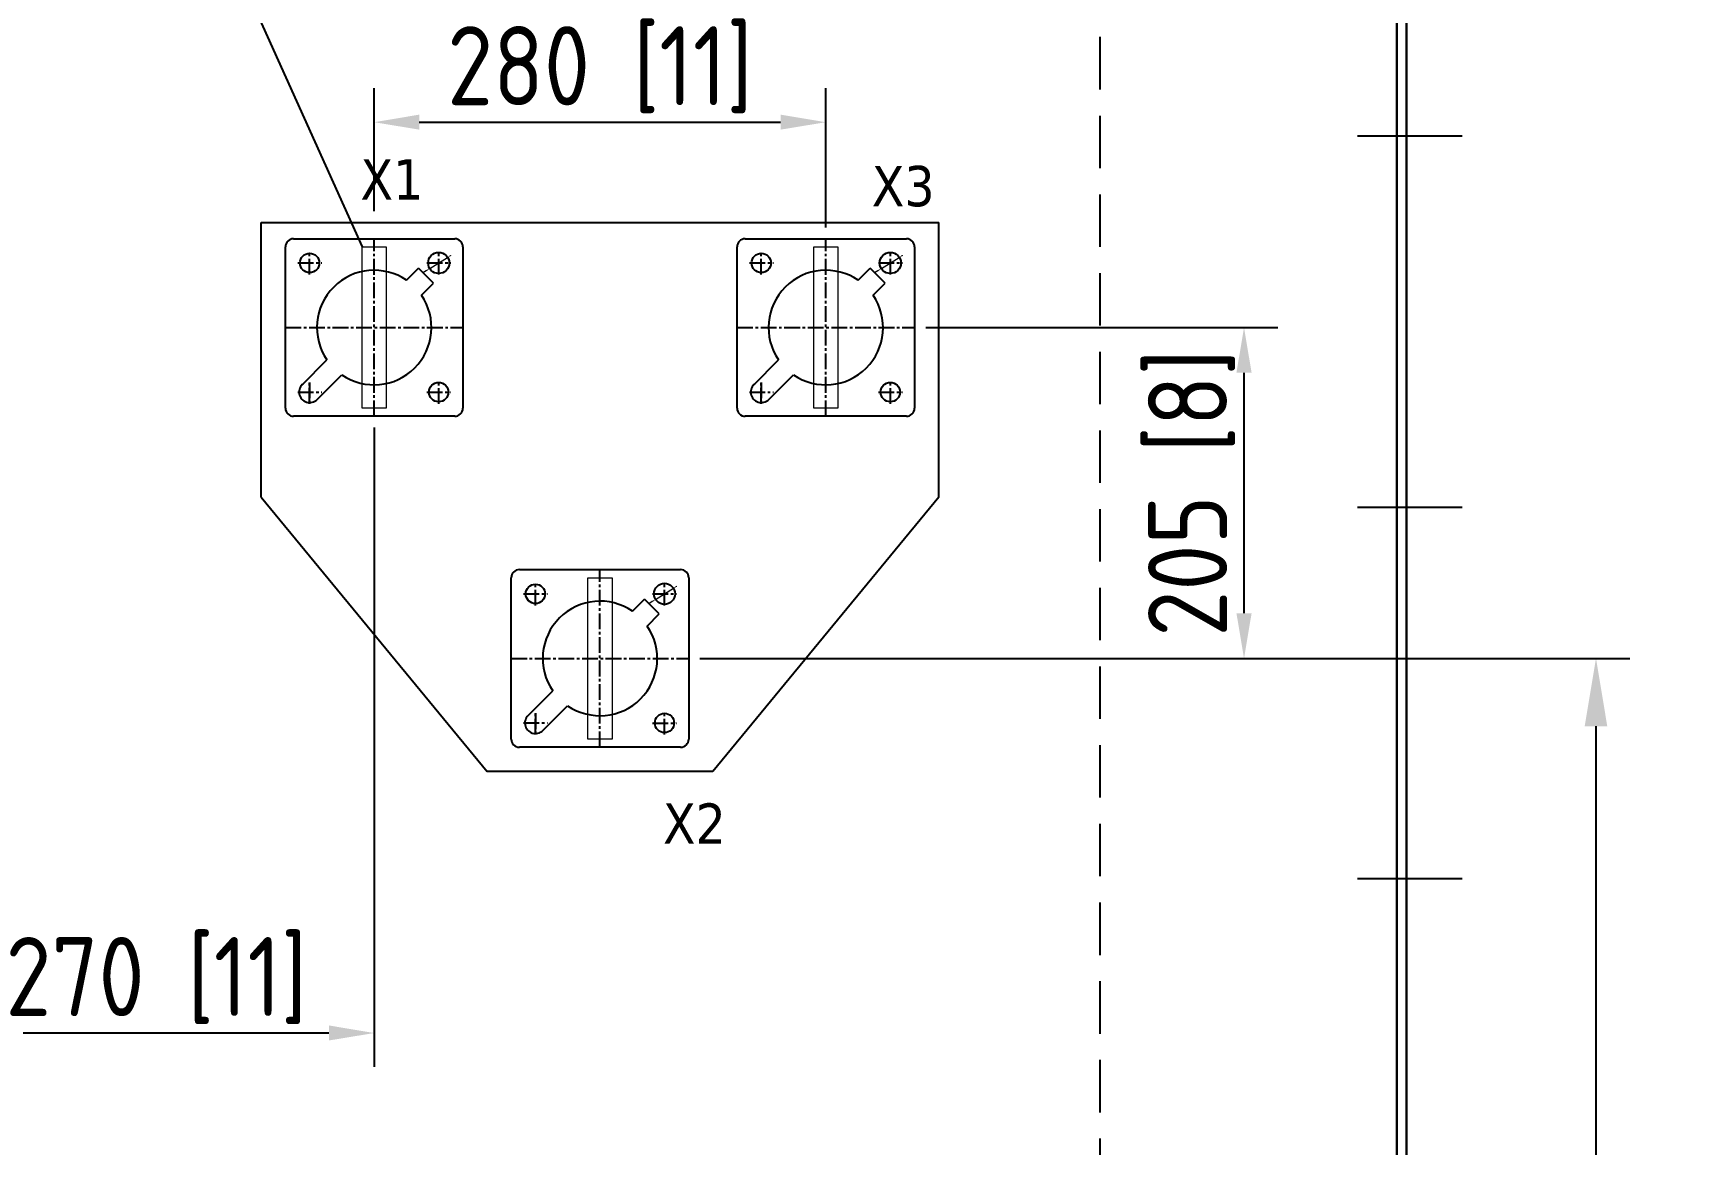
# Model space of a CAD drawing. Header units: inches. Extents: x 198356 to 209798, y -190593 to -183267.
# Drawn here: x 200895 to 201928, y -185214 to -184525 of the extents above; entities that cross this region are included whole.
import ezdxf

# ---------------------------------------------------------------- set-up
doc = ezdxf.new("R2010")
doc.units = ezdxf.units.IN
doc.header["$LTSCALE"] = 13
for name, pattern in [('CENTER', [50.8, 31.75, -6.35, 6.35, -6.35]), ('CENTER2', [1.125, 0.75, -0.125, 0.125, -0.125]), ('CENTERX2', [101.6, 63.5, -12.7, 12.7, -12.7]), ('DASHED', [0.75, 0.5, -0.25])]:
    doc.linetypes.add(name, pattern=pattern)
doc.layers.get('0').update_dxf_attribs({"color": 1, "linetype": 'CENTER'})
for name, color, linetype in [('1', 4, 'Continuous'), ('4虚线层', 6, 'DASHED'), ('7标注层', 4, 'Continuous'), ('中心线', 1, 'CENTER2'), ('粗实线', 4, 'Continuous')]:
    doc.layers.add(name, color=color, linetype=linetype)
for name, color, linetype, lineweight in [('1粗实线', 4, 'Continuous', 50), ('2细实线', 3, 'Continuous', 20), ('尺寸层', 7, 'Continuous', 15), ('标注、文本', 3, 'Continuous', 25)]:
    doc.layers.add(name, color=color, linetype=linetype, lineweight=lineweight)
doc.styles.get("Standard").update_dxf_attribs({"font": 'gbenor.shx', "bigfont": 'gbcbig.shx'})
doc.styles.add('Tahoma$001', font='tahoma.ttf', dxfattribs={"height": 2.159784})
doc.dimstyles.new('英寸 1-10', dxfattribs={"dimscale": 14, "dimtxt": 3.5, "dimasz": 2, "dimexe": 1.5, "dimexo": 0.5, "dimgap": 0.5, "dimtad": 1, "dimtoh": 1, "dimdec": 0, "dimdsep": 46, "dimtxsty": 'Standard', "dimcen": 2.5, "dimclrd": 3, "dimclre": 3, "dimclrt": 3, "dimadec": 0, "dimazin": 2, "dimtfac": 1, "dimtdec": 0, "dimtmove": 0, "dimatfit": 2, "dimfxl": 1, "dimarcsym": 0})

# ---------------------------------------------------------------- blocks, each defined once
blk = doc.blocks.new('*U71')
at = {"layer": '1', "color": 1, "linetype": 'CENTERX2', "lineweight": -3, "ltscale": 0.1}
blk.add_line((32.5, 0), (-32.5, 0), dxfattribs=at)
blk = doc.blocks.new('*D78')
at = {"layer": '2细实线', "color": 3, "linetype": 'ByBlock', "lineweight": -2}
for p, q in [((201587.8, -184912.3), (201884.3, -184912.3)), ((201863.3, -184954.3), (201863.3, -185990.8)), ((201752.8, -186032.8), (201884.3, -186032.8))]:
    blk.add_line(p, q, dxfattribs=at)
at = {"layer": '2细实线', "color": 3, "linetype": 'ByBlock'}
for points in [[(201856.3, -184954.3), (201870.3, -184954.3), (201863.3, -184912.3)], [(201856.3, -185990.8), (201870.3, -185990.8), (201863.3, -186032.8)]]:
    blk.add_solid(points, dxfattribs=at)
at = {"layer": 'Defpoints', "color": 0, "linetype": 'ByBlock'}
for p in [(201580.8, -184912.3), (201745.8, -186032.8), (201863.3, -186032.8)]:
    blk.add_point(p, dxfattribs=at)
at = {"layer": '2细实线', "color": 3, "linetype": 'ByBlock', "insert": (201818, -185472.6), "char_height": 73.5, "attachment_point": 5, "rotation": 90}
blk.add_mtext('1121 [44]', dxfattribs=at)
blk = doc.blocks.new('*D132')
at = {"layer": '2细实线', "color": 3, "linetype": 'ByBlock', "lineweight": -2}
for p, q in [((201105.8, -184769.3), (201105.8, -185165.4)), ((200835.8, -185136.7), (200835.8, -185165.4)), ((201077.8, -185144.4), (200863.8, -185144.4))]:
    blk.add_line(p, q, dxfattribs=at)
at = {"layer": '2细实线', "color": 3, "linetype": 'ByBlock'}
for points in [[(200863.8, -185139.7), (200863.8, -185149), (200835.8, -185144.4)], [(201077.8, -185139.7), (201077.8, -185149), (201105.8, -185144.4)]]:
    blk.add_solid(points, dxfattribs=at)
at = {"layer": 'Defpoints', "color": 0, "linetype": 'ByBlock'}
for p in [(201105.8, -184762.3), (200835.8, -185129.7), (200835.8, -185144.4)]:
    blk.add_point(p, dxfattribs=at)
at = {"layer": '2细实线', "color": 3, "linetype": 'ByBlock', "insert": (200970.8, -185111.9), "char_height": 49, "attachment_point": 5}
blk.add_mtext('270 [11]', dxfattribs=at)
blk = doc.blocks.new('*D133')
at = {"layer": '2细实线', "color": 3, "linetype": 'ByBlock', "lineweight": -2}
for p, q in [((201447.8, -184707.3), (201666.1, -184707.3)), ((201645.1, -184884.3), (201645.1, -184735.3)), ((201307.8, -184912.3), (201666.1, -184912.3))]:
    blk.add_line(p, q, dxfattribs=at)
at = {"layer": '2细实线', "color": 3, "linetype": 'ByBlock'}
for points in [[(201640.4, -184735.3), (201649.8, -184735.3), (201645.1, -184707.3)], [(201640.4, -184884.3), (201649.8, -184884.3), (201645.1, -184912.3)]]:
    blk.add_solid(points, dxfattribs=at)
at = {"layer": 'Defpoints', "color": 0, "linetype": 'ByBlock'}
for p in [(201440.8, -184707.3), (201645.1, -184707.3), (201300.8, -184912.3)]:
    blk.add_point(p, dxfattribs=at)
at = {"layer": '2细实线', "color": 3, "linetype": 'ByBlock', "insert": (201612.6, -184809.8), "char_height": 49, "attachment_point": 5, "rotation": 90}
blk.add_mtext('205 [8]', dxfattribs=at)
blk = doc.blocks.new('*D134')
at = {"layer": '2细实线', "color": 3, "linetype": 'ByBlock', "lineweight": -2}
for p, q in [((201105.8, -184635.3), (201105.8, -184559.1)), ((201385.8, -184645.3), (201385.8, -184559.1)), ((201133.8, -184580.1), (201357.8, -184580.1))]:
    blk.add_line(p, q, dxfattribs=at)
at = {"layer": '2细实线', "color": 3, "linetype": 'ByBlock'}
for points in [[(201133.8, -184575.4), (201133.8, -184584.7), (201105.8, -184580.1)], [(201357.8, -184575.4), (201357.8, -184584.7), (201385.8, -184580.1)]]:
    blk.add_solid(points, dxfattribs=at)
at = {"layer": 'Defpoints', "color": 0, "linetype": 'ByBlock'}
for p in [(201385.8, -184580.1), (201105.8, -184642.3), (201385.8, -184652.3)]:
    blk.add_point(p, dxfattribs=at)
at = {"layer": '2细实线', "color": 3, "linetype": 'ByBlock', "insert": (201245.8, -184547.6), "char_height": 49, "attachment_point": 5}
blk.add_mtext('280 [11]', dxfattribs=at)

msp = doc.modelspace()

# ---------------------------------------------------------------- hatches: boundary and pattern name
at = {"layer": '尺寸层', "lineweight": 50}
for points in [[(201153.289, -184662.169), (201153.729, -184662.877), (201151.386, -184663.844)], [(201433.289, -184662.169), (201433.729, -184662.877), (201431.386, -184663.844)], [(201137.929, -184671.727), (201138.369, -184672.435), (201140.272, -184670.76)], [(201417.929, -184671.727), (201418.369, -184672.435), (201420.272, -184670.76)], [(201293.289, -184867.169), (201293.729, -184867.877), (201291.386, -184868.844)], [(201277.929, -184876.727), (201278.369, -184877.435), (201280.272, -184875.76)]]:
    msp.add_hatch(color=256, dxfattribs=at).paths.add_polyline_path(points, flags=0)

# ---------------------------------------------------------------- linework, layer by layer
at = {"color": 4, "linetype": 'ByBlock'}
for p, q in [((201035.829, -184642.302), (201455.829, -184642.302)), ((201035.829, -184812.302), (201035.829, -184642.302)), ((201455.829, -184812.302), (201455.829, -184642.302)), ((201035.829, -184812.302), (201175.829, -184982.302)), ((201455.829, -184812.302), (201315.829, -184982.302)), ((201315.829, -184982.302), (201175.829, -184982.302))]:
    msp.add_line(p, q, dxfattribs=at)
at = {"layer": '2细实线'}
for points in [[(201098.329, -184657.302), (201113.329, -184657.302), (201113.329, -184757.302), (201098.329, -184757.302)], [(201378.329, -184657.302), (201393.329, -184657.302), (201393.329, -184757.302), (201378.329, -184757.302)], [(201238.329, -184862.302), (201253.329, -184862.302), (201253.329, -184962.302), (201238.329, -184962.302)]]:
    msp.add_lwpolyline(points, close=True, dxfattribs=at)
at = {"layer": '4虚线层', "ltscale": 5}
msp.add_line((201555.829, -185924.802), (201555.829, -184223.802), dxfattribs=at)
at = {"layer": '7标注层', "color": 3, "linetype": 'ByBlock'}
msp.add_lwpolyline([(200788.651, -183970.744), (201098.329, -184657.302)], dxfattribs=at)
at = {"layer": '中心线'}
for p, q in [((201105.829, -184762.302), (201105.829, -184652.302)), ((201385.829, -184762.302), (201385.829, -184652.302)), ((201058.43, -184667.321), (201073.319, -184667.321)), ((201065.829, -184674.532), (201065.829, -184660.072)), ((201138.43, -184667.321), (201153.319, -184667.321)), ((201145.829, -184674.532), (201145.829, -184660.072)), ((201338.43, -184667.321), (201353.319, -184667.321)), ((201345.829, -184674.532), (201345.829, -184660.072)), ((201418.43, -184667.321), (201433.319, -184667.321)), ((201425.829, -184674.532), (201425.829, -184660.072)), ((201050.829, -184707.302), (201160.829, -184707.302)), ((201330.829, -184707.302), (201440.829, -184707.302)), ((201065.829, -184754.513), (201065.829, -184740.053)), ((201145.829, -184754.532), (201145.829, -184740.072)), ((201345.829, -184754.513), (201345.829, -184740.053)), ((201425.829, -184754.532), (201425.829, -184740.072)), ((201058.43, -184747.302), (201073.319, -184747.302)), ((201065.829, -184741.302), (201065.829, -184753.302)), ((201138.43, -184747.321), (201153.319, -184747.321)), ((201338.43, -184747.302), (201353.319, -184747.302)), ((201345.829, -184741.302), (201345.829, -184753.302)), ((201418.43, -184747.321), (201433.319, -184747.321)), ((201245.829, -184967.302), (201245.829, -184857.302)), ((201198.43, -184872.321), (201213.319, -184872.321)), ((201205.829, -184879.532), (201205.829, -184865.072)), ((201278.43, -184872.321), (201293.319, -184872.321)), ((201285.829, -184879.532), (201285.829, -184865.072)), ((201190.829, -184912.302), (201300.829, -184912.302)), ((201205.829, -184959.513), (201205.829, -184945.053)), ((201205.829, -184946.302), (201205.829, -184958.302)), ((201285.829, -184959.532), (201285.829, -184945.072)), ((201198.43, -184952.302), (201213.319, -184952.302)), ((201278.43, -184952.321), (201293.319, -184952.321))]:
    msp.add_line(p, q, dxfattribs=at)
at = {"layer": '尺寸层'}
for p, q in [((201140.272, -184670.76), (201151.386, -184663.844)), ((201420.272, -184670.76), (201431.386, -184663.844)), ((201138.149, -184672.081), (201136.026, -184673.402)), ((201418.149, -184672.081), (201416.026, -184673.402)), ((201280.272, -184875.76), (201291.386, -184868.844)), ((201278.149, -184877.081), (201276.026, -184878.402))]:
    msp.add_line(p, q, dxfattribs=at)
at = {"layer": '标注、文本', "color": 4, "lineweight": 30}
for p, q in [((201745.829, -186032.802), (201745.829, -184031.807)), ((201739.829, -185924.802), (201739.829, -184067.807))]:
    msp.add_line(p, q, dxfattribs=at)
at = {"layer": '粗实线'}
for p, q in [((201050.829, -184757.302), (201050.829, -184657.302)), ((201055.829, -184652.302), (201155.829, -184652.302)), ((201160.829, -184657.302), (201160.829, -184757.302)), ((201330.829, -184757.302), (201330.829, -184657.302)), ((201335.829, -184652.302), (201435.829, -184652.302)), ((201440.829, -184657.302), (201440.829, -184757.302)), ((201125.947, -184678.053), (201133.411, -184670.59)), ((201142.595, -184679.774), (201133.411, -184670.589)), ((201405.947, -184678.053), (201413.411, -184670.59)), ((201422.595, -184679.774), (201413.411, -184670.589)), ((201135.128, -184687.256), (201142.603, -184679.782)), ((201415.128, -184687.256), (201422.603, -184679.782)), ((201061.279, -184742.705), (201076.575, -184727.413)), ((201341.279, -184742.705), (201356.575, -184727.413)), ((201070.47, -184751.899), (201085.776, -184736.596)), ((201350.47, -184751.899), (201365.776, -184736.596)), ((201155.829, -184762.302), (201055.829, -184762.302)), ((201435.829, -184762.302), (201335.829, -184762.302)), ((201190.829, -184962.302), (201190.829, -184862.302)), ((201195.829, -184857.302), (201295.829, -184857.302)), ((201300.829, -184862.302), (201300.829, -184962.302)), ((201265.947, -184883.053), (201273.411, -184875.59)), ((201282.595, -184884.774), (201273.411, -184875.589)), ((201275.128, -184892.256), (201282.603, -184884.782)), ((201201.279, -184947.705), (201216.575, -184932.413)), ((201210.47, -184956.899), (201225.776, -184941.596)), ((201295.829, -184967.302), (201195.829, -184967.302))]:
    msp.add_line(p, q, dxfattribs=at)
for centre, radius in [((201065.829, -184667.302), 6), ((201145.829, -184667.302), 6.545), ((201345.829, -184667.302), 6), ((201425.829, -184667.302), 6.545), ((201145.829, -184747.302), 6), ((201425.829, -184747.302), 6), ((201205.829, -184872.302), 6), ((201285.829, -184872.302), 6.545), ((201285.829, -184952.302), 6)]:
    msp.add_circle(centre, radius, dxfattribs=at)
for centre, radius, start, end in [((201055.829, -184657.302), 5, 90, 180), ((201155.829, -184657.302), 5, 0, 90), ((201335.829, -184657.302), 5, 90, 180), ((201435.829, -184657.302), 5, 0, 90), ((201105.829, -184707.302), 35.5, 55.479892, 214.506696), ((201385.829, -184707.302), 35.5, 55.479892, 214.506696), ((201105.829, -184707.302), 35.5, 235.607302, 34.379287), ((201385.829, -184707.302), 35.5, 235.607302, 34.379287), ((201065.829, -184747.302), 6.532, 126.938401, 315.275646), ((201345.829, -184747.302), 6.532, 126.938401, 315.275646), ((201055.829, -184757.302), 5, 180, 270), ((201155.829, -184757.302), 5, 270, 0), ((201335.829, -184757.302), 5, 180, 270), ((201435.829, -184757.302), 5, 270, 0), ((201195.829, -184862.302), 5, 90, 180), ((201295.829, -184862.302), 5, 0, 90), ((201245.829, -184912.302), 35.5, 55.479892, 214.506696), ((201245.829, -184912.302), 35.5, 235.607302, 34.379287), ((201205.829, -184952.302), 6.532, 126.938401, 315.275646), ((201195.829, -184962.302), 5, 180, 270), ((201295.829, -184962.302), 5, 270, 0)]:
    msp.add_arc(centre, radius, start, end, dxfattribs=at)

# ---------------------------------------------------------------- block references
at = {"layer": '1粗实线', "color": 0, "linetype": 'ByBlock', "lineweight": -2}
for p in [(201747.91, -184588.807), (201747.91, -184818.807), (201747.91, -185048.807)]:
    msp.add_blockref('*U71', p, dxfattribs=at)

# ---------------------------------------------------------------- texts
at = {"layer": '标注、文本', "style": 'Tahoma$001'}
for s, p in [('X1', (201097.334, -184628.017)), ('X3', (201414.314, -184632.159)), ('X2', (201284.869, -185027.135))]:
    msp.add_text(s, height=25, dxfattribs=at).set_placement(p)

# ---------------------------------------------------------------- dimensions: what is measured, and where the dimension line sits
at = {"layer": '2细实线', "linetype": 'ByBlock'}
dim = msp.add_linear_dim(base=(201385.829, -184580.074), p1=(201105.829, -184642.302), p2=(201385.829, -184652.302), dimstyle='英寸 1-10', dxfattribs=at)
dim.commit()
dim.dimension.update_dxf_attribs({"geometry": '*D134', "text_midpoint": (201245.829, -184547.553)})
dim = msp.add_linear_dim(base=(201645.103, -184707.302), p1=(201300.829, -184912.302), p2=(201440.829, -184707.302), angle=90, dimstyle='英寸 1-10', dxfattribs=at)
dim.commit()
dim.dimension.update_dxf_attribs({"geometry": '*D133', "text_midpoint": (201612.583, -184809.802)})
dim = msp.add_linear_dim(base=(200835.829, -185144.374), p1=(201105.829, -184762.302), p2=(200835.829, -185129.668), dimstyle='英寸 1-10', dxfattribs=at)
dim.commit()
dim.dimension.update_dxf_attribs({"geometry": '*D132', "text_midpoint": (200970.829, -185144.374), "dimtype": 160})
dim = msp.add_linear_dim(base=(201863.254686463, -186032.802093603), p1=(201580.82847009, -184912.302093603), p2=(201745.828907861, -186032.802093603), angle=90, dimstyle='英寸 1-10', override={"dimtxt": 5.25, "dimasz": 3}, dxfattribs=at)
dim.commit()
dim.dimension.update_dxf_attribs({"geometry": '*D78', "text_midpoint": (201817.973436463, -185472.552093603)})

doc.saveas('drawing.dxf')
